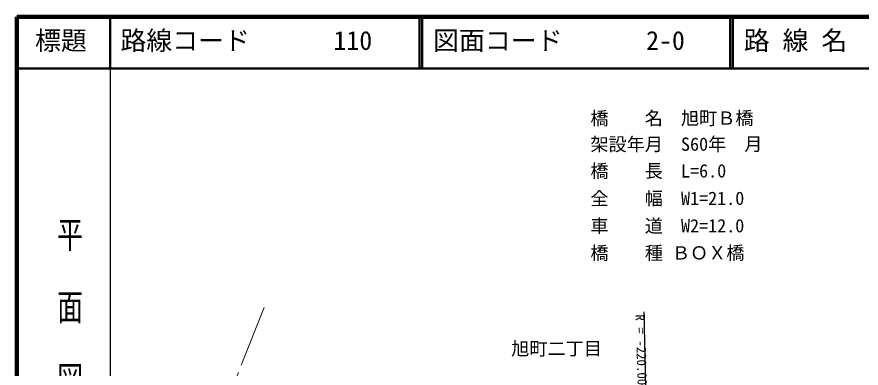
# Model space of a CAD drawing. Units: millimetres, scale not verified. Extents: x 40000 to 680000, y 20000 to 380000.
# Drawn here: x 40000 to 203046, y 312099 to 380000 of the extents above; entities that cross this region are included whole.
import ezdxf
from ezdxf.enums import TextEntityAlignment as Align

# ---------------------------------------------------------------- set-up
doc = ezdxf.new("R2010")
doc.units = ezdxf.units.MM
doc.header["$LTSCALE"] = 1000
doc.linetypes.add('CHAIN', pattern=[18.5, 12, -1.5, 3.5, -1.5])
for name, color, linetype, lineweight in [('M-BGD', 7, 'Continuous', 25), ('M-BMK', 2, 'CHAIN', 13), ('M-TTL', 2, 'Continuous', 140), ('M-TTL-BAND', 7, 'Continuous', 25), ('M-TTL-LINE', 7, 'Continuous', 50)]:
    doc.layers.add(name, color=color, linetype=linetype, lineweight=lineweight)
doc.layers.add('M-TTL-TXT', color=7, linetype='Continuous')
doc.styles.add('@ＭＳ ゴシック', font='')
doc.styles.add('ＭＳ ゴシック', font='')
doc.styles.get('@ＭＳ ゴシック').set_extended_font_data('@MS Gothic')
doc.styles.get('ＭＳ ゴシック').set_extended_font_data('MS Gothic')

msp = doc.modelspace()

# ---------------------------------------------------------------- linework, layer by layer
at = {"layer": 'M-BGD'}
msp.add_line((162178, 278019), (161160, 323007), dxfattribs=at)
at = {"layer": 'M-BMK'}
msp.add_line((87782, 323800), (75744, 293597), dxfattribs=at)
at = {"layer": 'M-TTL'}
for p, q in [((40000, 380000), (40000, 20000)), ((680000, 380000), (40000, 380000))]:
    msp.add_line(p, q, dxfattribs=at)
at = {"layer": 'M-TTL-BAND'}
msp.add_line((58000, 370000), (58000, 20000), dxfattribs=at)
at = {"layer": 'M-TTL-LINE'}
for p, q in [((58000, 380000), (58000, 370000)), ((117750, 380000), (117750, 370000)), ((118250, 380000), (118250, 370000)), ((177750, 380000), (177750, 370000)), ((178250, 380000), (178250, 370000)), ((40000, 370000), (680000, 370000))]:
    msp.add_line(p, q, dxfattribs=at)

# ---------------------------------------------------------------- texts
at = {"layer": 'M-BGD', "style": 'ＭＳ ゴシック'}
for s, height, rotation, p in [('橋\u3000\u3000名\u3000旭町Ｂ橋', 2566, 0.1, (150766, 358333)), ('架設年月\u3000S60年  月', 2566, 0.1, (150766, 353309)), ('橋\u3000\u3000長\u3000L=6.0', 2566, 0.1, (150766, 348143)), ('全\u3000\u3000幅\u3000W1=21.0', 2566, 0.1, (150766, 342836)), ('車\u3000\u3000道\u3000W2=12.0', 2566, 0.1, (150766, 337529)), ('橋\u3000\u3000種 ＢＯＸ橋', 2566, 0.1, (150766, 332292)), ('R = -220.00', 1833, 271.7, (158934, 322455)), ('旭町二丁目', 2566, 0.1, (135483, 313809))]:
    msp.add_text(s, height=height, rotation=rotation, dxfattribs=at).set_placement(p, align=Align.BOTTOM_LEFT)
at = {"layer": 'M-TTL-BAND', "style": '@ＭＳ ゴシック', "width": 1.4}
msp.add_text('平  面  図', height=3666, rotation=270, dxfattribs=at).set_placement((47277, 341475), align=Align.BOTTOM_LEFT)
at = {"layer": 'M-TTL-TXT', "style": 'ＭＳ ゴシック'}
for s, p in [('標題', (43500, 372500)), ('路線コード', (60000, 372500)), ('110', (101142, 372500)), ('図面コード', (120380, 372500)), ('2-0', (161521, 372500)), ('路 線 名', (180380, 372500))]:
    msp.add_text(s, height=3666, dxfattribs=at).set_placement(p, align=Align.BOTTOM_LEFT)

doc.saveas('drawing.dxf')
